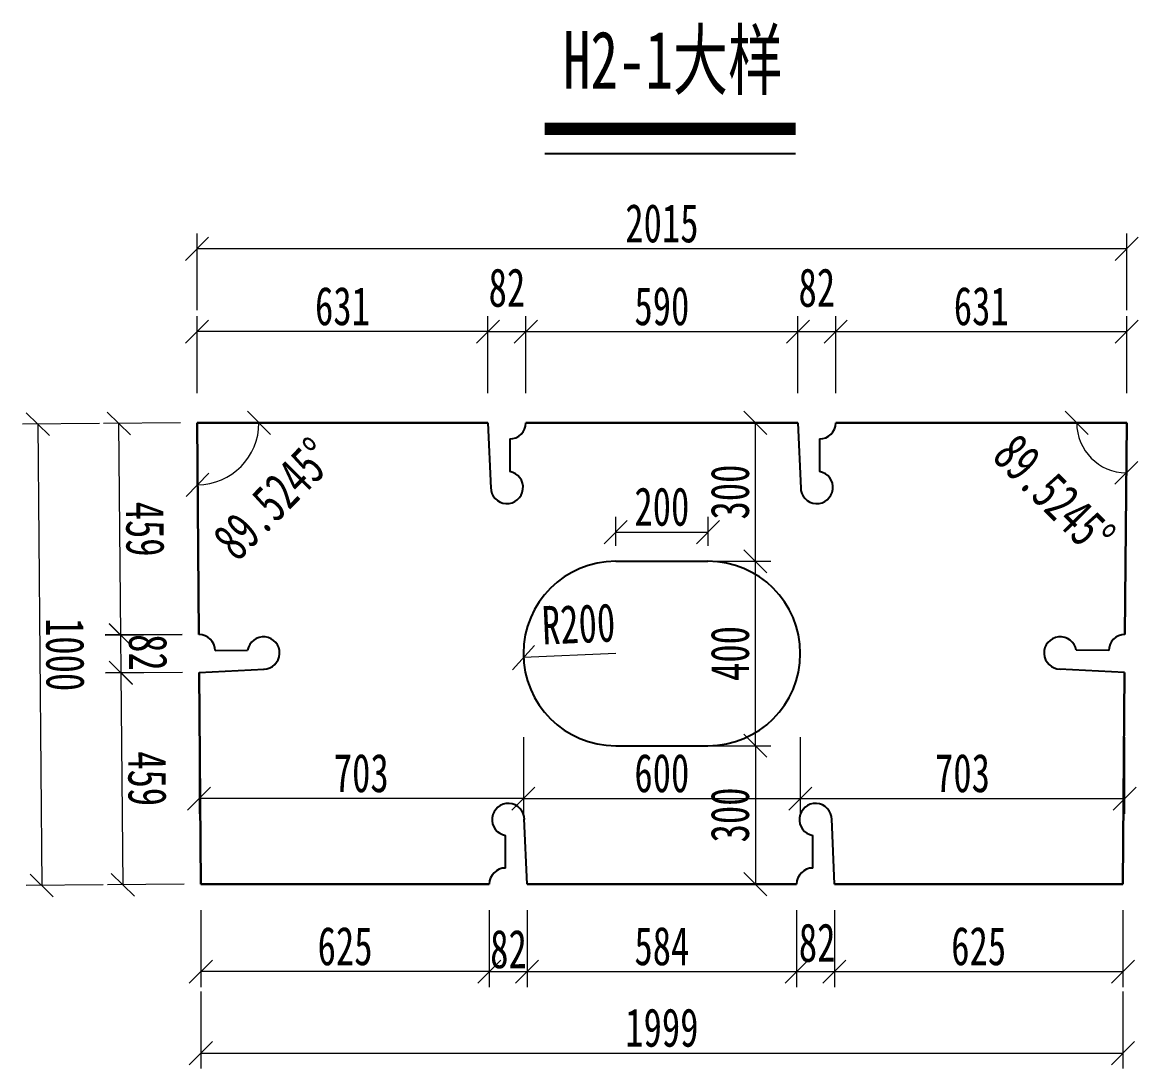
# Model space of a CAD drawing. Header units: millimetres. Extents: x -358959 to 47, y -122282 to 697692.
# Drawn here: x -140567 to -138133, y 123032 to 125300 of the extents above; entities that cross this region are included whole.
import ezdxf
from ezdxf.enums import TextEntityAlignment as Align

# ---------------------------------------------------------------- set-up
doc = ezdxf.new("R2010")
doc.units = ezdxf.units.MM
doc.header["$LTSCALE"] = 2
doc.header["$PDMODE"] = 34
doc.layers.get('Defpoints').update_dxf_attribs({"color": 8, "lineweight": 9})
for name, color, linetype, lineweight in [('标注', 4, 'Continuous', 13), ('标注线及字体', 2, 'Continuous', 15), ('桥 构造粗实', 1, 'Continuous', 30), ('钢板粗线', 1, 'Continuous', 25)]:
    doc.layers.add(name, color=color, linetype=linetype, lineweight=lineweight)
doc.styles.add('111', font='仿宋_GB2312.ttf', dxfattribs={"width": 0.7})
doc.dimstyles.new('200', dxfattribs={"dimscale": 0, "dimtxt": 2.5, "dimasz": 1.5, "dimexe": 1, "dimexo": 1, "dimgap": 0.4, "dimtad": 1, "dimdec": 0, "dimdsep": 46, "dimtxsty": '111', "dimblk": 'OBLIQUE', "dimcen": 0, "dimclrd": 256, "dimclre": 256, "dimclrt": 256, "dimadec": 4, "dimazin": 0, "dimtfac": 1, "dimtdec": 0, "dimtmove": 2, "dimatfit": 3, "dimfxl": 4, "dimfxlon": 1, "dimtolj": 1, "dimlwd": -1, "dimlwe": -1, "dimarcsym": 0})

# ---------------------------------------------------------------- blocks, each defined once
blk = doc.blocks.new('_Oblique')
at = {"color": 0, "linetype": 'ByBlock', "lineweight": -2}
blk.add_line((-0.5, -0.5), (0.5, 0.5), dxfattribs=at)
blk = doc.blocks.new('*D3674')
at = {"layer": 'Defpoints', "color": 0, "ltscale": 5, "transparency": 16777216}
for p in [(-139280.8, 124132), (-138978, 124132), (-139280.8, 123732)]:
    blk.add_point(p, dxfattribs=at)
at = {"layer": '标注', "ltscale": 5, "transparency": 16777216}
for p, q in [((-139111.3, 124132), (-138944.6, 124132)), ((-138978, 123732), (-138978, 124132)), ((-139111.3, 123732), (-138944.6, 123732))]:
    blk.add_line(p, q, dxfattribs=at)
at = {"layer": '标注', "ltscale": 5, "transparency": 16777216, "xscale": 49.99999999999995, "yscale": 49.99999999999995, "zscale": 49.99999999999995}
for p, rotation in [((-138978, 124132), 90), ((-138978, 123732), 270)]:
    blk.add_blockref('_Oblique', p, dxfattribs=dict(at, rotation=rotation))
at = {"layer": '标注', "ltscale": 5, "transparency": 16777216, "insert": (-139033, 123932), "char_height": 83.33, "attachment_point": 5, "rotation": 90, "style": '111'}
blk.add_mtext('\\A1;400', dxfattribs=at)
blk = doc.blocks.new('*D3675')
at = {"layer": 'Defpoints', "color": 0, "ltscale": 5, "transparency": 16777216}
for p in [(-139480.9, 123932), (-138880.8, 123932), (-138880.8, 123617.4)]:
    blk.add_point(p, dxfattribs=at)
at = {"layer": '标注', "ltscale": 5, "transparency": 16777216}
for p, q in [((-139480.9, 123750.7), (-139480.9, 123584.1)), ((-138880.8, 123750.7), (-138880.8, 123584.1)), ((-139480.9, 123617.4), (-138880.8, 123617.4))]:
    blk.add_line(p, q, dxfattribs=at)
at = {"layer": '标注', "ltscale": 5, "transparency": 16777216, "xscale": 49.99999999999995, "yscale": 49.99999999999995, "zscale": 49.99999999999995, "rotation": 180}
blk.add_blockref('_Oblique', (-139480.9, 123617.4), dxfattribs=at)
at = {"layer": '标注', "ltscale": 5, "transparency": 16777216, "xscale": 49.99999999999995, "yscale": 49.99999999999995, "zscale": 49.99999999999995}
blk.add_blockref('_Oblique', (-138880.8, 123617.4), dxfattribs=at)
at = {"layer": '标注', "ltscale": 5, "transparency": 16777216, "insert": (-139180.9, 123672.4), "char_height": 83.33, "attachment_point": 5, "style": '111'}
blk.add_mtext('\\A1;600', dxfattribs=at)
blk = doc.blocks.new('*D3676')
at = {"layer": 'Defpoints', "color": 0, "ltscale": 5, "transparency": 16777216}
for p in [(-139080.8, 124195), (-139280.8, 124132), (-139080.8, 124132)]:
    blk.add_point(p, dxfattribs=at)
at = {"layer": '标注', "ltscale": 5, "transparency": 16777216}
for p, q in [((-139280.8, 124165.4), (-139280.8, 124228.3)), ((-139080.8, 124165.4), (-139080.8, 124228.3)), ((-139280.8, 124195), (-139080.8, 124195))]:
    blk.add_line(p, q, dxfattribs=at)
at = {"layer": '标注', "ltscale": 5, "transparency": 16777216, "xscale": 49.99999999999995, "yscale": 49.99999999999995, "zscale": 49.99999999999995, "rotation": 180}
blk.add_blockref('_Oblique', (-139280.8, 124195), dxfattribs=at)
at = {"layer": '标注', "ltscale": 5, "transparency": 16777216, "xscale": 49.99999999999995, "yscale": 49.99999999999995, "zscale": 49.99999999999995}
blk.add_blockref('_Oblique', (-139080.8, 124195), dxfattribs=at)
at = {"layer": '标注', "ltscale": 5, "transparency": 16777216, "insert": (-139180.8, 124250), "char_height": 83.33, "attachment_point": 5, "style": '111'}
blk.add_mtext('\\A1;200', dxfattribs=at)
blk = doc.blocks.new('*D3677')
at = {"layer": 'Defpoints', "color": 0, "ltscale": 5, "transparency": 16777216}
for p in [(-139280.8, 123732), (-139280.8, 123432), (-138978, 123432)]:
    blk.add_point(p, dxfattribs=at)
at = {"layer": '标注', "ltscale": 5, "transparency": 16777216}
for p, q in [((-139111.3, 123732), (-138944.6, 123732)), ((-138978, 123732), (-138978, 123432)), ((-139111.3, 123432), (-138944.6, 123432))]:
    blk.add_line(p, q, dxfattribs=at)
at = {"layer": '标注', "ltscale": 5, "transparency": 16777216, "xscale": 49.99999999999995, "yscale": 49.99999999999995, "zscale": 49.99999999999995}
for p, rotation in [((-138978, 123732), 90), ((-138978, 123432), 270)]:
    blk.add_blockref('_Oblique', p, dxfattribs=dict(at, rotation=rotation))
at = {"layer": '标注', "ltscale": 5, "transparency": 16777216, "insert": (-139033, 123582), "char_height": 83.33, "attachment_point": 5, "rotation": 90, "style": '111'}
blk.add_mtext('\\A1;300', dxfattribs=at)
blk = doc.blocks.new('*D3678')
at = {"layer": 'Defpoints', "color": 0, "ltscale": 5, "transparency": 16777216}
for p in [(-139180.8, 124432), (-138978, 124432), (-139248.6, 124132)]:
    blk.add_point(p, dxfattribs=at)
at = {"layer": '标注', "ltscale": 5, "transparency": 16777216}
for p, q in [((-139111.3, 124432), (-138944.6, 124432)), ((-138978, 124132), (-138978, 124432)), ((-139111.3, 124132), (-138944.6, 124132))]:
    blk.add_line(p, q, dxfattribs=at)
at = {"layer": '标注', "ltscale": 5, "transparency": 16777216, "xscale": 50.00000000000042, "yscale": 50.00000000000042, "zscale": 50.00000000000042}
for p, rotation in [((-138978, 124432), 90), ((-138978, 124132), 270)]:
    blk.add_blockref('_Oblique', p, dxfattribs=dict(at, rotation=rotation))
at = {"layer": '标注', "ltscale": 5, "transparency": 16777216, "insert": (-139033, 124282), "char_height": 83.33, "attachment_point": 5, "rotation": 90, "style": '111'}
blk.add_mtext('\\A1;300', dxfattribs=at)
blk = doc.blocks.new('*D3679')
at = {"layer": 'Defpoints', "color": 0, "ltscale": 5, "transparency": 16777216}
for p in [(-138880.8, 123932), (-138177.8, 123891), (-138177.8, 123617.4)]:
    blk.add_point(p, dxfattribs=at)
at = {"layer": '标注', "ltscale": 5, "transparency": 16777216}
for p, q in [((-138880.8, 123750.7), (-138880.8, 123584.1)), ((-138177.8, 123750.7), (-138177.8, 123584.1)), ((-138880.8, 123617.4), (-138177.8, 123617.4))]:
    blk.add_line(p, q, dxfattribs=at)
at = {"layer": '标注', "ltscale": 5, "transparency": 16777216, "xscale": 50.00000000000042, "yscale": 50.00000000000042, "zscale": 50.00000000000042, "rotation": 180}
blk.add_blockref('_Oblique', (-138880.8, 123617.4), dxfattribs=at)
at = {"layer": '标注', "ltscale": 5, "transparency": 16777216, "xscale": 50.00000000000042, "yscale": 50.00000000000042, "zscale": 50.00000000000042}
blk.add_blockref('_Oblique', (-138177.8, 123617.4), dxfattribs=at)
at = {"layer": '标注', "ltscale": 5, "transparency": 16777216, "insert": (-138529.3, 123672.4), "char_height": 83.33, "attachment_point": 5, "style": '111'}
blk.add_mtext('\\A1;703', dxfattribs=at)
blk = doc.blocks.new('*D3680')
at = {"layer": 'Defpoints', "color": 0, "ltscale": 5, "transparency": 16777216}
for p in [(-139480.9, 123932), (-140183.9, 123891), (-140183.9, 123617.4)]:
    blk.add_point(p, dxfattribs=at)
at = {"layer": '标注', "ltscale": 5, "transparency": 16777216}
for p, q in [((-140183.9, 123750.7), (-140183.9, 123584.1)), ((-139480.9, 123750.7), (-139480.9, 123584.1)), ((-139480.9, 123617.4), (-140183.9, 123617.4))]:
    blk.add_line(p, q, dxfattribs=at)
at = {"layer": '标注', "ltscale": 5, "transparency": 16777216, "xscale": 50.00000000000042, "yscale": 50.00000000000042, "zscale": 50.00000000000042, "rotation": 180}
blk.add_blockref('_Oblique', (-140183.9, 123617.4), dxfattribs=at)
at = {"layer": '标注', "ltscale": 5, "transparency": 16777216, "xscale": 50.00000000000042, "yscale": 50.00000000000042, "zscale": 50.00000000000042}
blk.add_blockref('_Oblique', (-139480.9, 123617.4), dxfattribs=at)
at = {"layer": '标注', "ltscale": 5, "transparency": 16777216, "insert": (-139832.4, 123672.4), "char_height": 83.33, "attachment_point": 5, "style": '111'}
blk.add_mtext('\\A1;703', dxfattribs=at)
blk = doc.blocks.new('*D3682')
at = {"layer": 'Defpoints', "color": 0, "ltscale": 5, "transparency": 16777216}
for p in [(-139280.9, 123932), (-139480.7, 123923)]:
    blk.add_point(p, dxfattribs=at)
at = {"layer": '标注', "ltscale": 5, "transparency": 16777216}
blk.add_line((-139280.9, 123932), (-139480.7, 123923), dxfattribs=at)
at = {"layer": '标注', "ltscale": 5, "transparency": 16777216, "xscale": 49.99999999999995, "yscale": 49.99999999999995, "zscale": 49.99999999999995, "rotation": 182.5726833926505}
blk.add_blockref('_Oblique', (-139480.7, 123923), dxfattribs=at)
at = {"layer": '标注', "ltscale": 5, "transparency": 16777216, "insert": (-139361.4, 123995.8), "char_height": 83.33, "attachment_point": 5, "rotation": 2.5727, "style": '111'}
blk.add_mtext('\\A1;R200', dxfattribs=at)
blk = doc.blocks.new('*D3818')
at = {"layer": 'Defpoints', "color": 0, "ltscale": 5, "transparency": 16777216}
for p in [(-140188.4, 124629.7), (-140188.4, 124432), (-139557.7, 124432)]:
    blk.add_point(p, dxfattribs=at)
at = {"layer": '标注', "ltscale": 5, "transparency": 16777216}
for p, q in [((-140188.4, 124496.3), (-140188.4, 124663)), ((-139557.7, 124496.3), (-139557.7, 124663)), ((-139557.7, 124629.7), (-140188.4, 124629.7))]:
    blk.add_line(p, q, dxfattribs=at)
at = {"layer": '标注', "ltscale": 5, "transparency": 16777216, "xscale": 50.00000000000006, "yscale": 50.00000000000006, "zscale": 50.00000000000006, "rotation": 180}
blk.add_blockref('_Oblique', (-140188.4, 124629.7), dxfattribs=at)
at = {"layer": '标注', "ltscale": 5, "transparency": 16777216, "xscale": 50.00000000000006, "yscale": 50.00000000000006, "zscale": 50.00000000000006}
blk.add_blockref('_Oblique', (-139557.7, 124629.7), dxfattribs=at)
at = {"layer": '标注', "ltscale": 5, "transparency": 16777216, "insert": (-139873.1, 124684.7), "char_height": 83.33, "attachment_point": 5, "style": '111'}
blk.add_mtext('\\A1;631', dxfattribs=at)
blk = doc.blocks.new('*D3819')
at = {"layer": 'Defpoints', "color": 0, "ltscale": 5, "transparency": 16777216}
for p in [(-138886, 124629.7), (-139475.7, 124432), (-138886, 124432)]:
    blk.add_point(p, dxfattribs=at)
at = {"layer": '标注', "ltscale": 5, "transparency": 16777216}
for p, q in [((-139475.7, 124496.3), (-139475.7, 124663)), ((-138886, 124496.3), (-138886, 124663)), ((-139475.7, 124629.7), (-138886, 124629.7))]:
    blk.add_line(p, q, dxfattribs=at)
at = {"layer": '标注', "ltscale": 5, "transparency": 16777216, "xscale": 50.00000000000006, "yscale": 50.00000000000006, "zscale": 50.00000000000006, "rotation": 180}
blk.add_blockref('_Oblique', (-139475.7, 124629.7), dxfattribs=at)
at = {"layer": '标注', "ltscale": 5, "transparency": 16777216, "xscale": 50.00000000000006, "yscale": 50.00000000000006, "zscale": 50.00000000000006}
blk.add_blockref('_Oblique', (-138886, 124629.7), dxfattribs=at)
at = {"layer": '标注', "ltscale": 5, "transparency": 16777216, "insert": (-139180.8, 124684.7), "char_height": 83.33, "attachment_point": 5, "style": '111'}
blk.add_mtext('\\A1;590', dxfattribs=at)
blk = doc.blocks.new('*D3820')
at = {"layer": 'Defpoints', "color": 0, "ltscale": 5, "transparency": 16777216}
for p in [(-138173.3, 124629.7), (-138804, 124432), (-138173.3, 124432)]:
    blk.add_point(p, dxfattribs=at)
at = {"layer": '标注', "ltscale": 5, "transparency": 16777216}
for p, q in [((-138804, 124496.3), (-138804, 124663)), ((-138173.3, 124496.3), (-138173.3, 124663)), ((-138804, 124629.7), (-138173.3, 124629.7))]:
    blk.add_line(p, q, dxfattribs=at)
at = {"layer": '标注', "ltscale": 5, "transparency": 16777216, "xscale": 50.00000000000006, "yscale": 50.00000000000006, "zscale": 50.00000000000006, "rotation": 180}
blk.add_blockref('_Oblique', (-138804, 124629.7), dxfattribs=at)
at = {"layer": '标注', "ltscale": 5, "transparency": 16777216, "xscale": 50.00000000000006, "yscale": 50.00000000000006, "zscale": 50.00000000000006}
blk.add_blockref('_Oblique', (-138173.3, 124629.7), dxfattribs=at)
at = {"layer": '标注', "ltscale": 5, "transparency": 16777216, "insert": (-138488.6, 124684.7), "char_height": 83.33, "attachment_point": 5, "style": '111'}
blk.add_mtext('\\A1;631', dxfattribs=at)
blk = doc.blocks.new('*D3821')
at = {"layer": 'Defpoints', "color": 0, "ltscale": 5, "transparency": 16777216}
for p in [(-139475.7, 124629.7), (-139557.7, 124432), (-139475.7, 124432)]:
    blk.add_point(p, dxfattribs=at)
at = {"layer": '标注', "ltscale": 5, "transparency": 16777216}
for p, q in [((-139557.7, 124496.3), (-139557.7, 124663)), ((-139475.7, 124496.3), (-139475.7, 124663)), ((-139557.7, 124629.7), (-139475.7, 124629.7))]:
    blk.add_line(p, q, dxfattribs=at)
at = {"layer": '标注', "ltscale": 5, "transparency": 16777216, "xscale": 50.00000000000006, "yscale": 50.00000000000006, "zscale": 50.00000000000006, "rotation": 180}
blk.add_blockref('_Oblique', (-139557.7, 124629.7), dxfattribs=at)
at = {"layer": '标注', "ltscale": 5, "transparency": 16777216, "xscale": 50.00000000000006, "yscale": 50.00000000000006, "zscale": 50.00000000000006}
blk.add_blockref('_Oblique', (-139475.7, 124629.7), dxfattribs=at)
at = {"layer": '标注', "ltscale": 5, "transparency": 16777216, "insert": (-139516.7, 124724.7), "char_height": 83.33, "attachment_point": 5, "style": '111'}
blk.add_mtext('\\A1;82', dxfattribs=at)
blk = doc.blocks.new('*D3683')
at = {"layer": 'Defpoints', "color": 0, "ltscale": 5, "transparency": 16777216}
for p in [(-138804, 124629.7), (-138886, 124432), (-138804, 124432)]:
    blk.add_point(p, dxfattribs=at)
at = {"layer": '标注', "ltscale": 5, "transparency": 16777216}
for p, q in [((-138886, 124496.3), (-138886, 124663)), ((-138804, 124496.3), (-138804, 124663)), ((-138886, 124629.7), (-138804, 124629.7))]:
    blk.add_line(p, q, dxfattribs=at)
at = {"layer": '标注', "ltscale": 5, "transparency": 16777216, "xscale": 50.00000000000006, "yscale": 50.00000000000006, "zscale": 50.00000000000006, "rotation": 180}
blk.add_blockref('_Oblique', (-138886, 124629.7), dxfattribs=at)
at = {"layer": '标注', "ltscale": 5, "transparency": 16777216, "xscale": 50.00000000000006, "yscale": 50.00000000000006, "zscale": 50.00000000000006}
blk.add_blockref('_Oblique', (-138804, 124629.7), dxfattribs=at)
at = {"layer": '标注', "ltscale": 5, "transparency": 16777216, "insert": (-138845, 124724.7), "char_height": 83.33, "attachment_point": 5, "style": '111'}
blk.add_mtext('\\A1;82', dxfattribs=at)
blk = doc.blocks.new('*D3684')
at = {"layer": 'Defpoints', "color": 0, "ltscale": 5, "transparency": 16777216}
for p in [(-140188.4, 124809.2), (-140188.4, 124432), (-138173.3, 124432)]:
    blk.add_point(p, dxfattribs=at)
at = {"layer": '标注', "ltscale": 5, "transparency": 16777216}
for p, q in [((-140188.4, 124675.9), (-140188.4, 124842.6)), ((-138173.3, 124675.9), (-138173.3, 124842.6)), ((-138173.3, 124809.2), (-140188.4, 124809.2))]:
    blk.add_line(p, q, dxfattribs=at)
at = {"layer": '标注', "ltscale": 5, "transparency": 16777216, "xscale": 50.00000000000006, "yscale": 50.00000000000006, "zscale": 50.00000000000006, "rotation": 180}
blk.add_blockref('_Oblique', (-140188.4, 124809.2), dxfattribs=at)
at = {"layer": '标注', "ltscale": 5, "transparency": 16777216, "xscale": 50.00000000000006, "yscale": 50.00000000000006, "zscale": 50.00000000000006}
blk.add_blockref('_Oblique', (-138173.3, 124809.2), dxfattribs=at)
at = {"layer": '标注', "ltscale": 5, "transparency": 16777216, "insert": (-139180.8, 124864.2), "char_height": 83.33, "attachment_point": 5, "style": '111'}
blk.add_mtext('\\A1;2015', dxfattribs=at)
blk = doc.blocks.new('*D3822')
at = {"layer": 'Defpoints', "color": 0, "ltscale": 5, "transparency": 16777216}
for p in [(-140180.1, 123432), (-139554.9, 123432), (-140180.1, 123242.3)]:
    blk.add_point(p, dxfattribs=at)
at = {"layer": '标注', "ltscale": 5, "transparency": 16777216}
for p, q in [((-140180.1, 123375.6), (-140180.1, 123209)), ((-139554.9, 123375.6), (-139554.9, 123209)), ((-139554.9, 123242.3), (-140180.1, 123242.3))]:
    blk.add_line(p, q, dxfattribs=at)
at = {"layer": '标注', "ltscale": 5, "transparency": 16777216, "xscale": 50.00000000000006, "yscale": 50.00000000000006, "zscale": 50.00000000000006, "rotation": 180}
blk.add_blockref('_Oblique', (-140180.1, 123242.3), dxfattribs=at)
at = {"layer": '标注', "ltscale": 5, "transparency": 16777216, "xscale": 50.00000000000006, "yscale": 50.00000000000006, "zscale": 50.00000000000006}
blk.add_blockref('_Oblique', (-139554.9, 123242.3), dxfattribs=at)
at = {"layer": '标注', "ltscale": 5, "transparency": 16777216, "insert": (-139867.5, 123297.3), "char_height": 83.33, "attachment_point": 5, "style": '111'}
blk.add_mtext('\\A1;625', dxfattribs=at)
blk = doc.blocks.new('*D3823')
at = {"layer": 'Defpoints', "color": 0, "ltscale": 5, "transparency": 16777216}
for p in [(-139472.9, 123432), (-138888.8, 123432), (-138888.8, 123242.3)]:
    blk.add_point(p, dxfattribs=at)
at = {"layer": '标注', "ltscale": 5, "transparency": 16777216}
for p, q in [((-139472.9, 123375.6), (-139472.9, 123209)), ((-138888.8, 123375.6), (-138888.8, 123209)), ((-139472.9, 123242.3), (-138888.8, 123242.3))]:
    blk.add_line(p, q, dxfattribs=at)
at = {"layer": '标注', "ltscale": 5, "transparency": 16777216, "xscale": 50.00000000000006, "yscale": 50.00000000000006, "zscale": 50.00000000000006, "rotation": 180}
blk.add_blockref('_Oblique', (-139472.9, 123242.3), dxfattribs=at)
at = {"layer": '标注', "ltscale": 5, "transparency": 16777216, "xscale": 50.00000000000006, "yscale": 50.00000000000006, "zscale": 50.00000000000006}
blk.add_blockref('_Oblique', (-138888.8, 123242.3), dxfattribs=at)
at = {"layer": '标注', "ltscale": 5, "transparency": 16777216, "insert": (-139180.8, 123297.3), "char_height": 83.33, "attachment_point": 5, "style": '111'}
blk.add_mtext('\\A1;584', dxfattribs=at)
blk = doc.blocks.new('*D3824')
at = {"layer": 'Defpoints', "color": 0, "ltscale": 5, "transparency": 16777216}
for p in [(-138806.8, 123432), (-138181.6, 123432), (-138181.6, 123242.3)]:
    blk.add_point(p, dxfattribs=at)
at = {"layer": '标注', "ltscale": 5, "transparency": 16777216}
for p, q in [((-138806.8, 123375.6), (-138806.8, 123209)), ((-138181.6, 123375.6), (-138181.6, 123209)), ((-138806.8, 123242.3), (-138181.6, 123242.3))]:
    blk.add_line(p, q, dxfattribs=at)
at = {"layer": '标注', "ltscale": 5, "transparency": 16777216, "xscale": 50.00000000000006, "yscale": 50.00000000000006, "zscale": 50.00000000000006, "rotation": 180}
blk.add_blockref('_Oblique', (-138806.8, 123242.3), dxfattribs=at)
at = {"layer": '标注', "ltscale": 5, "transparency": 16777216, "xscale": 50.00000000000006, "yscale": 50.00000000000006, "zscale": 50.00000000000006}
blk.add_blockref('_Oblique', (-138181.6, 123242.3), dxfattribs=at)
at = {"layer": '标注', "ltscale": 5, "transparency": 16777216, "insert": (-138494.2, 123297.3), "char_height": 83.33, "attachment_point": 5, "style": '111'}
blk.add_mtext('\\A1;625', dxfattribs=at)
blk = doc.blocks.new('*D3825')
at = {"layer": 'Defpoints', "color": 0, "ltscale": 5, "transparency": 16777216}
for p in [(-138888.8, 123432), (-138806.8, 123432), (-138806.8, 123242.3)]:
    blk.add_point(p, dxfattribs=at)
at = {"layer": '标注', "ltscale": 5, "transparency": 16777216}
for p, q in [((-138888.8, 123375.6), (-138888.8, 123209)), ((-138806.8, 123375.6), (-138806.8, 123209)), ((-138888.8, 123242.3), (-138806.8, 123242.3))]:
    blk.add_line(p, q, dxfattribs=at)
at = {"layer": '标注', "ltscale": 5, "transparency": 16777216, "xscale": 50.00000000000006, "yscale": 50.00000000000006, "zscale": 50.00000000000006, "rotation": 180}
blk.add_blockref('_Oblique', (-138888.8, 123242.3), dxfattribs=at)
at = {"layer": '标注', "ltscale": 5, "transparency": 16777216, "xscale": 50.00000000000006, "yscale": 50.00000000000006, "zscale": 50.00000000000006}
blk.add_blockref('_Oblique', (-138806.8, 123242.3), dxfattribs=at)
at = {"layer": '标注', "ltscale": 5, "transparency": 16777216, "insert": (-138844.3, 123304.7), "char_height": 83.33, "attachment_point": 5, "style": '111'}
blk.add_mtext('\\A1;82', dxfattribs=at)
blk = doc.blocks.new('*D3685')
at = {"layer": 'Defpoints', "color": 0, "ltscale": 5, "transparency": 16777216}
for p in [(-139554.9, 123432), (-139472.9, 123432), (-139472.9, 123242.3)]:
    blk.add_point(p, dxfattribs=at)
at = {"layer": '标注', "ltscale": 5, "transparency": 16777216}
for p, q in [((-139554.9, 123375.6), (-139554.9, 123209)), ((-139472.9, 123375.6), (-139472.9, 123209)), ((-139554.9, 123242.3), (-139472.9, 123242.3))]:
    blk.add_line(p, q, dxfattribs=at)
at = {"layer": '标注', "ltscale": 5, "transparency": 16777216, "xscale": 50.00000000000006, "yscale": 50.00000000000006, "zscale": 50.00000000000006, "rotation": 180}
blk.add_blockref('_Oblique', (-139554.9, 123242.3), dxfattribs=at)
at = {"layer": '标注', "ltscale": 5, "transparency": 16777216, "xscale": 50.00000000000006, "yscale": 50.00000000000006, "zscale": 50.00000000000006}
blk.add_blockref('_Oblique', (-139472.9, 123242.3), dxfattribs=at)
at = {"layer": '标注', "ltscale": 5, "transparency": 16777216, "insert": (-139513.3, 123290.8), "char_height": 83.33, "attachment_point": 5, "style": '111'}
blk.add_mtext('\\A1;82', dxfattribs=at)
blk = doc.blocks.new('*D3826')
at = {"layer": 'Defpoints', "color": 0, "ltscale": 5, "transparency": 16777216}
for p in [(-140180.1, 123432), (-138181.6, 123432), (-138181.6, 123065.6)]:
    blk.add_point(p, dxfattribs=at)
at = {"layer": '标注', "ltscale": 5, "transparency": 16777216}
for p, q in [((-140180.1, 123199), (-140180.1, 123032.3)), ((-138181.6, 123199), (-138181.6, 123032.3)), ((-140180.1, 123065.6), (-138181.6, 123065.6))]:
    blk.add_line(p, q, dxfattribs=at)
at = {"layer": '标注', "ltscale": 5, "transparency": 16777216, "xscale": 50.00000000000006, "yscale": 50.00000000000006, "zscale": 50.00000000000006, "rotation": 180}
blk.add_blockref('_Oblique', (-140180.1, 123065.6), dxfattribs=at)
at = {"layer": '标注', "ltscale": 5, "transparency": 16777216, "xscale": 50.00000000000006, "yscale": 50.00000000000006, "zscale": 50.00000000000006}
blk.add_blockref('_Oblique', (-138181.6, 123065.6), dxfattribs=at)
at = {"layer": '标注', "ltscale": 5, "transparency": 16777216, "insert": (-139180.8, 123120.6), "char_height": 83.33, "attachment_point": 5, "style": '111'}
blk.add_mtext('\\A1;1999', dxfattribs=at)
blk = doc.blocks.new('*D3827')
at = {"layer": 'Defpoints', "color": 0, "ltscale": 5, "transparency": 16777216}
for p in [(-140357.7, 124430.6), (-140188.4, 124432), (-140184.6, 123973)]:
    blk.add_point(p, dxfattribs=at)
at = {"layer": '标注', "ltscale": 5, "transparency": 16777216}
for p, q in [((-140224.3, 124431.7), (-140391, 124430.3)), ((-140353.8, 123971.6), (-140357.7, 124430.6)), ((-140220.5, 123972.7), (-140387.2, 123971.3))]:
    blk.add_line(p, q, dxfattribs=at)
at = {"layer": '标注', "ltscale": 5, "transparency": 16777216, "xscale": 50.00000000000006, "yscale": 50.00000000000006, "zscale": 50.00000000000006}
for p, rotation in [((-140357.7, 124430.6), 90.47549821661747), ((-140353.8, 123971.6), 270.4754982166175)]:
    blk.add_blockref('_Oblique', p, dxfattribs=dict(at, rotation=rotation))
at = {"layer": '标注', "ltscale": 5, "transparency": 16777216, "insert": (-140300.8, 124201.6), "char_height": 83.33, "attachment_point": 5, "rotation": 270.4755, "style": '111'}
blk.add_mtext('\\A1;459', dxfattribs=at)
blk = doc.blocks.new('*D3828')
at = {"layer": 'Defpoints', "color": 0, "ltscale": 5, "transparency": 16777216}
for p in [(-140183.9, 123891), (-140349.4, 123430.6), (-140180.1, 123432)]:
    blk.add_point(p, dxfattribs=at)
at = {"layer": '标注', "ltscale": 5, "transparency": 16777216}
for p, q in [((-140219.8, 123890.7), (-140386.5, 123889.3)), ((-140353.2, 123889.6), (-140349.4, 123430.6)), ((-140216, 123431.7), (-140382.7, 123430.3))]:
    blk.add_line(p, q, dxfattribs=at)
at = {"layer": '标注', "ltscale": 5, "transparency": 16777216, "xscale": 50.00000000000006, "yscale": 50.00000000000006, "zscale": 50.00000000000006}
for p, rotation in [((-140353.2, 123889.6), 90.47549821661164), ((-140349.4, 123430.6), 270.4754982166116)]:
    blk.add_blockref('_Oblique', p, dxfattribs=dict(at, rotation=rotation))
at = {"layer": '标注', "ltscale": 5, "transparency": 16777216, "insert": (-140296.3, 123660.6), "char_height": 83.33, "attachment_point": 5, "rotation": 270.4755, "style": '111'}
blk.add_mtext('\\A1;459', dxfattribs=at)
blk = doc.blocks.new('*D3829')
at = {"layer": 'Defpoints', "color": 0, "ltscale": 5, "transparency": 16777216}
for p in [(-140184.3, 123973), (-140353.5, 123890.2), (-140183.9, 123891)]:
    blk.add_point(p, dxfattribs=at)
at = {"layer": '标注', "ltscale": 5, "transparency": 16777216}
for p, q in [((-140220.5, 123972.9), (-140387.2, 123972.1)), ((-140353.9, 123972.2), (-140353.5, 123890.2)), ((-140220.1, 123890.9), (-140386.8, 123890.1))]:
    blk.add_line(p, q, dxfattribs=at)
at = {"layer": '标注', "ltscale": 5, "transparency": 16777216, "xscale": 50.00000000000006, "yscale": 50.00000000000006, "zscale": 50.00000000000006}
for p, rotation in [((-140353.9, 123972.2), 90.2725418617735), ((-140353.5, 123890.2), 270.2725418617735)]:
    blk.add_blockref('_Oblique', p, dxfattribs=dict(at, rotation=rotation))
at = {"layer": '标注', "ltscale": 5, "transparency": 16777216, "insert": (-140294.7, 123934.4), "char_height": 83.33, "attachment_point": 5, "rotation": 270.2725, "style": '111'}
blk.add_mtext('\\A1;82', dxfattribs=at)
blk = doc.blocks.new('*D3686')
at = {"layer": 'Defpoints', "color": 0, "ltscale": 5, "transparency": 16777216}
for p in [(-140188.4, 124432), (-140525.1, 123429.2), (-140180.1, 123432)]:
    blk.add_point(p, dxfattribs=at)
at = {"layer": '标注', "ltscale": 5, "transparency": 16777216}
for p, q in [((-140400.1, 124430.3), (-140566.7, 124428.9)), ((-140533.4, 124429.2), (-140525.1, 123429.2)), ((-140391.8, 123430.3), (-140558.4, 123428.9))]:
    blk.add_line(p, q, dxfattribs=at)
at = {"layer": '标注', "ltscale": 5, "transparency": 16777216, "xscale": 50.00000000000006, "yscale": 50.00000000000006, "zscale": 50.00000000000006}
for p, rotation in [((-140533.4, 124429.2), 90.47549821661504), ((-140525.1, 123429.2), 270.4754982166151)]:
    blk.add_blockref('_Oblique', p, dxfattribs=dict(at, rotation=rotation))
at = {"layer": '标注', "ltscale": 5, "transparency": 16777216, "insert": (-140474.2, 123929.6), "char_height": 83.33, "attachment_point": 5, "rotation": 270.4755, "style": '111'}
blk.add_mtext('\\A1;1000', dxfattribs=at)
blk = doc.blocks.new('*D3830')
at = {"layer": 'Defpoints', "color": 0, "ltscale": 5, "transparency": 16777216}
for p in [(-140188.4, 124432), (-140188.4, 124432), (-139557.7, 124432), (-140120.6, 124316.1), (-140184.6, 123973)]:
    blk.add_point(p, dxfattribs=at)
at = {"layer": '标注', "ltscale": 5, "transparency": 16777216}
blk.add_arc((-140188.4, 124432), 134.3, 270.4755, 360, dxfattribs=at)
at = {"layer": '标注', "ltscale": 5, "transparency": 16777216, "xscale": 50.00000000000006, "yscale": 50.00000000000006, "zscale": 50.00000000000006}
for p, rotation in [((-140054.1, 124432), 89.99999999999895), ((-140187.3, 124297.7), 180.4754982166164)]:
    blk.add_blockref('_Oblique', p, dxfattribs=dict(at, rotation=rotation))
at = {"layer": '标注', "ltscale": 5, "transparency": 16777216, "insert": (-140022.1, 124267), "char_height": 83.333, "attachment_point": 5, "rotation": 45.2377, "style": '111'}
blk.add_mtext('\\A1;89.5245°', dxfattribs=at)
blk = doc.blocks.new('*D3831')
at = {"layer": 'Defpoints', "color": 0, "ltscale": 5, "transparency": 16777216}
for p in [(-138804, 124432), (-138173.3, 124432), (-138173.3, 124432), (-138267.3, 124378.1), (-138177.1, 123973)]:
    blk.add_point(p, dxfattribs=at)
at = {"layer": '标注', "ltscale": 5, "transparency": 16777216}
blk.add_arc((-138173.3, 124432), 108.4, 180, 269.5245, dxfattribs=at)
at = {"layer": '标注', "ltscale": 5, "transparency": 16777216, "xscale": 50.00000000000006, "yscale": 50.00000000000006, "zscale": 50.00000000000006}
for p, rotation in [((-138281.7, 124432), 89.99999999999874), ((-138174.2, 124323.6), 359.5245017833783)]:
    blk.add_blockref('_Oblique', p, dxfattribs=dict(at, rotation=rotation))
at = {"layer": '标注', "ltscale": 5, "transparency": 16777216, "insert": (-138330.6, 124276), "char_height": 83.333, "attachment_point": 5, "rotation": 314.7623, "style": '111'}
blk.add_mtext('\\A1;89.5245°', dxfattribs=at)

msp = doc.modelspace()

# ---------------------------------------------------------------- linework, layer by layer
at = {"color": 4}
msp.add_line((-139434.8, 125015.8), (-138891, 125015.8), dxfattribs=at)
at = {"color": 6, "const_width": 26.7}
msp.add_lwpolyline([(-139434.8, 125069.2), (-138891, 125069.2)], dxfattribs=at)
at = {"layer": '桥 构造粗实'}
for p, q in [((-140188.4, 124432), (-140184.6, 123973)), ((-140188.4, 124432), (-139557.7, 124432)), ((-139475.7, 124432), (-138886, 124432)), ((-138804, 124432), (-138173.3, 124432)), ((-138177.1, 123973), (-138173.3, 124432)), ((-140183.9, 123891), (-140180.1, 123432)), ((-138181.6, 123432), (-138177.8, 123891)), ((-140180.1, 123432), (-139554.9, 123432)), ((-139472.9, 123432), (-138888.8, 123432)), ((-138806.8, 123432), (-138181.6, 123432))]:
    msp.add_line(p, q, dxfattribs=at)
at = {"layer": '钢板粗线'}
for p, q in [((-139557.7, 124432), (-139551.7, 124290.5)), ((-138886, 124432), (-138880, 124290.5)), ((-139510.7, 124397), (-139510.7, 124326.5)), ((-138839, 124397), (-138839, 124326.5)), ((-139280.9, 124132), (-139080.9, 124132)), ((-140149.3, 123938.3), (-140078.8, 123938.9)), ((-138212.4, 123938.3), (-138282.9, 123938.9)), ((-138212.4, 123938.3), (-138282.9, 123938.9)), ((-140183.9, 123891), (-140042.5, 123898.2)), ((-138177.8, 123891), (-138319.2, 123898.2)), ((-139280.9, 123732), (-139080.9, 123732)), ((-139472.9, 123432), (-139479, 123573.5)), ((-138806.8, 123432), (-138812.8, 123573.5)), ((-139519.9, 123467), (-139519.9, 123537.5)), ((-138853.8, 123467), (-138853.8, 123537.5))]:
    msp.add_line(p, q, dxfattribs=at)
for centre, radius, start, end in [((-139510.7, 124432), 35, 270, 0), ((-138839, 124432), 35, 270, 0), ((-139516.7, 124292), 35, 180, 80.1291), ((-138845, 124292), 35, 180, 80.1291), ((-139280.9, 123932), 200, 90, 270), ((-139080.9, 123932), 200, 270, 90), ((-140184.3, 123938), 35, 0.4755, 90.4755), ((-140044.3, 123933.2), 35, 270.4755, 170.6046), ((-138317.4, 123933.2), 35, 9.3954, 269.5245), ((-138177.4, 123938), 35, 89.5245, 179.5245), ((-139513.9, 123572), 35, 0, 260.1291), ((-138847.8, 123572), 35, 0, 260.1291), ((-139519.9, 123432), 35, 90, 180), ((-138853.8, 123432), 35, 90, 180)]:
    msp.add_arc(centre, radius, start, end, dxfattribs=at)

# ---------------------------------------------------------------- texts
at = {"layer": '标注线及字体', "color": 0, "style": '111', "width": 0.7}
msp.add_text('H2-1大样', height=125, dxfattribs=at).set_placement((-139156.6, 125221.3), align=Align.MIDDLE)

# ---------------------------------------------------------------- dimensions: what is measured, and where the dimension line sits
at = {"layer": '标注', "ltscale": 5}
for base, p1, p2, picture, middle in [((-140188.4, 124809.2), (-138173.3, 124432), (-140188.4, 124432), '*D3684', (-139180.8, 124864.2)), ((-139475.7, 124629.7), (-139557.7, 124432), (-139475.7, 124432), '*D3821', (-139516.7, 124724.7)), ((-138804, 124629.7), (-138886, 124432), (-138804, 124432), '*D3683', (-138845, 124724.7)), ((-140188.4, 124629.7), (-139557.7, 124432), (-140188.4, 124432), '*D3818', (-139873.1, 124684.7)), ((-138886, 124629.7), (-139475.7, 124432), (-138886, 124432), '*D3819', (-139180.8, 124684.7)), ((-138173.3, 124629.7), (-138804, 124432), (-138173.3, 124432), '*D3820', (-138488.6, 124684.7)), ((-139080.8, 124195), (-139280.8, 124132), (-139080.8, 124132), '*D3676', (-139180.8, 124250)), ((-138880.8, 123617.4), (-139480.9, 123932), (-138880.8, 123932), '*D3675', (-139180.9, 123672.4)), ((-138177.8, 123617.4), (-138880.8, 123932), (-138177.8, 123891), '*D3679', (-138529.3, 123672.4)), ((-140180.1, 123242.3), (-139554.9, 123432), (-140180.1, 123432), '*D3822', (-139867.5, 123297.3)), ((-138181.5678, 123065.6187), (-140180.1248, 123432.0268), (-138181.5678, 123432.0268), '*D3826', (-139180.8463, 123120.6187)), ((-138888.8, 123242.3), (-139472.9, 123432), (-138888.8, 123432), '*D3823', (-139180.8, 123297.3)), ((-138181.6, 123242.3), (-138806.8, 123432), (-138181.6, 123432), '*D3824', (-138494.2, 123297.3))]:
    dim = msp.add_linear_dim(base=base, p1=p1, p2=p2, dimstyle='200', override={"dimscale": 33.333333, "dimarcsym": 1}, dxfattribs=at)
    dim.commit()
    dim.dimension.update_dxf_attribs({"geometry": picture, "text_midpoint": middle})
for base, line1, line2, picture, middle in [((-140120.6279, 124316.0868), ((-140188.424, 124432.0268), (-140184.6146, 123973.0254)), ((-140188.424, 124432.0268), (-139557.7055, 124432.0268)), '*D3830', (-140022.0578, 124267.0356)), ((-138267.3291, 124378.0673), ((-138177.0779, 123973.0254), (-138173.2686, 124432.0268)), ((-138803.987, 124432.0268), (-138173.2686, 124432.0268)), '*D3831', (-138330.5654, 124276.03))]:
    dim = msp.add_angular_dim_2l(base=base, line1=line1, line2=line2, dimstyle='200', override={"dimscale": 33.333333, "dimarcsym": 1}, dxfattribs=at)
    dim.commit()
    dim.dimension.update_dxf_attribs({"geometry": picture, "text_midpoint": middle})
for p1, p2, distance, picture, middle in [((-140188.4, 124432), (-140180.1, 123432), -345, '*D3686', (-140474.2, 123929.6)), ((-140184.6, 123973), (-140188.4, 124432), 169.2, '*D3827', (-140300.8, 124201.6)), ((-140183.9, 123891), (-140180.1, 123432), -169.2, '*D3828', (-140296.3, 123660.6))]:
    dim = msp.add_aligned_dim(p1=p1, p2=p2, distance=distance, dimstyle='200', override={"dimscale": 33.333333, "dimarcsym": 1}, dxfattribs=at)
    dim.commit()
    dim.dimension.update_dxf_attribs({"geometry": picture, "text_midpoint": middle})
for base, p1, p2, angle, picture, middle in [((-138978, 124432), (-139248.6, 124132), (-139180.8, 124432), 90, '*D3678', (-139033, 124282)), ((-138978, 124132), (-139280.8, 123732), (-139280.8, 124132), 90, '*D3674', (-139033, 123932)), ((-140183.9, 123617.4), (-139480.9, 123932), (-140183.9, 123891), 180, '*D3680', (-139832.4, 123672.4)), ((-138978, 123432), (-139280.8, 123732), (-139280.8, 123432), 90, '*D3677', (-139033, 123582))]:
    dim = msp.add_linear_dim(base=base, p1=p1, p2=p2, angle=angle, dimstyle='200', override={"dimscale": 33.333333, "dimarcsym": 1}, dxfattribs=at)
    dim.commit()
    dim.dimension.update_dxf_attribs({"geometry": picture, "text_midpoint": middle})
dim = msp.add_radius_dim(center=(-139280.9, 123932), mpoint=(-139480.7, 123923), dimstyle='200', override={"dimscale": 33.333333, "dimarcsym": 1}, dxfattribs=at)
dim.commit()
dim.dimension.update_dxf_attribs({"geometry": '*D3682', "text_midpoint": (-139361.4, 123995.8), "dimtype": 164})
dim = msp.add_linear_dim(base=(-140353.5, 123890.2), p1=(-140184.3, 123973), p2=(-140183.9, 123891), angle=270.2725, dimstyle='200', override={"dimscale": 33.333333, "dimarcsym": 1}, dxfattribs=at)
dim.commit()
dim.dimension.update_dxf_attribs({"geometry": '*D3829', "text_midpoint": (-140294.7, 123934.4), "dimtype": 161})
for base, p1, p2, picture, middle in [((-139472.9, 123242.3), (-139554.9, 123432), (-139472.9, 123432), '*D3685', (-139513.3, 123290.8)), ((-138806.8, 123242.3), (-138888.8, 123432), (-138806.8, 123432), '*D3825', (-138844.3, 123304.7))]:
    dim = msp.add_linear_dim(base=base, p1=p1, p2=p2, dimstyle='200', override={"dimscale": 33.333333, "dimarcsym": 1}, dxfattribs=at)
    dim.commit()
    dim.dimension.update_dxf_attribs({"geometry": picture, "text_midpoint": middle, "dimtype": 160})

doc.saveas('drawing.dxf')
